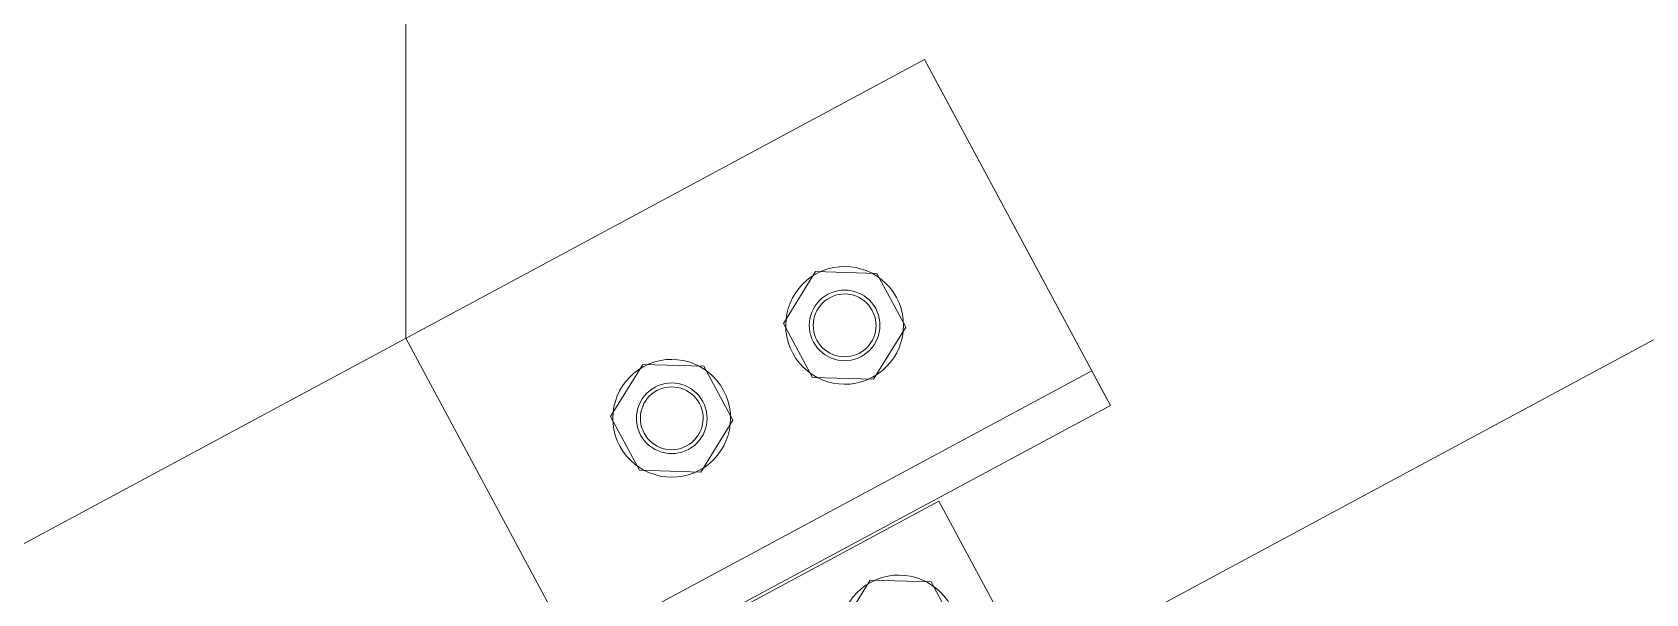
# Model space of a CAD drawing. Header units: millimetres. Extents: x -6949 to 305728, y -55091 to 76684.
# Drawn here: x 21614.3 to 22025.4, y 11586.4 to 11729.4 of the extents above; entities that cross this region are included whole.
import ezdxf

# ---------------------------------------------------------------- set-up
doc = ezdxf.new("R2010")
doc.units = ezdxf.units.MM
doc.layers.add('A-DETL', color=7, linetype='Continuous', lineweight=18, true_color=0x00a600)
doc.layers.add('S-FSTN', color=7, linetype='Continuous', lineweight=18)

msp = doc.modelspace()

# ---------------------------------------------------------------- linework, layer by layer
at = {"layer": 'A-DETL'}
msp.add_line((18750.0006, 9890.0003), (22500.0007, 11905.0003), dxfattribs=at)
at = {"layer": 'S-FSTN'}
for p, q in [((21709.5584, 11810.0003), (21709.5584, 11651.4606)), ((21841.6912, 11722.46), (21577.4255, 11580.4612)), ((21841.6912, 11722.46), (21577.4255, 11580.4612)), ((21577.4255, 11580.4612), (21841.6912, 11722.46)), ((21841.6912, 11722.46), (21844.5312, 11717.1747)), ((21841.6912, 11722.46), (21889.0241, 11634.3714)), ((21844.5312, 11717.1747), (21841.6912, 11722.46)), ((21844.5312, 11717.1747), (21878.6109, 11653.7509)), ((21813.9342, 11668.4823), (21805.7307, 11655.2252)), ((21813.9342, 11668.4823), (21805.7307, 11655.2252)), ((21829.5169, 11668.0063), (21813.9342, 11668.4823)), ((21829.5169, 11668.0063), (21813.9342, 11668.4823)), ((21836.8961, 11654.2733), (21829.5169, 11668.0063)), ((21836.8961, 11654.2733), (21829.5169, 11668.0063)), ((21805.7307, 11655.2252), (21813.1099, 11641.4922)), ((21805.7307, 11655.2252), (21813.1099, 11641.4922)), ((21828.6926, 11641.0162), (21836.8961, 11654.2733)), ((21828.6926, 11641.0162), (21836.8961, 11654.2733)), ((21709.5584, 11651.4606), (21852.3145, 11385.7855)), ((21878.6109, 11653.7509), (21884.2909, 11643.1803)), ((21884.2909, 11643.1803), (21878.6109, 11653.7509)), ((21620.0252, 11501.1815), (21884.2909, 11643.1803)), ((21884.2909, 11643.1803), (21620.0252, 11501.1815)), ((21769.8899, 11644.8158), (21761.6864, 11631.5587)), ((21769.8899, 11644.8158), (21761.6864, 11631.5587)), ((21785.4727, 11644.3399), (21769.8899, 11644.8158)), ((21785.4727, 11644.3399), (21769.8899, 11644.8158)), ((21792.8519, 11630.6069), (21785.4727, 11644.3399)), ((21792.8519, 11630.6069), (21785.4727, 11644.3399)), ((21884.2909, 11643.1803), (21887.1308, 11637.895)), ((21887.1308, 11637.895), (21884.2909, 11643.1803)), ((21813.1099, 11641.4922), (21828.6926, 11641.0162)), ((21813.1099, 11641.4922), (21828.6926, 11641.0162)), ((21887.1308, 11637.895), (21889.0241, 11634.3714)), ((21889.0241, 11634.3714), (21624.7585, 11492.3727)), ((21624.7585, 11492.3727), (21889.0241, 11634.3714)), ((21761.6864, 11631.5587), (21769.0656, 11617.8257)), ((21761.6864, 11631.5587), (21769.0656, 11617.8257)), ((21784.6483, 11617.3498), (21792.8519, 11630.6069)), ((21784.6483, 11617.3498), (21792.8519, 11630.6069)), ((21769.0656, 11617.8257), (21784.6483, 11617.3498)), ((21769.0656, 11617.8257), (21784.6483, 11617.3498)), ((21845.3585, 11610.0003), (21651.5637, 11505.8678)), ((21845.3585, 11610.0003), (21651.5637, 11505.8678)), ((21845.3585, 11610.0003), (21757.27, 11562.6673)), ((21845.3585, 11610.0003), (21757.27, 11562.6673)), ((21892.6915, 11521.9117), (21845.3585, 11610.0003)), ((21892.6915, 11521.9117), (21845.3585, 11610.0003)), ((21892.6915, 11521.9117), (21845.3585, 11610.0003)), ((21892.6915, 11521.9117), (21845.3585, 11610.0003)), ((21827.7904, 11589.8779), (21819.5869, 11576.6208)), ((21827.7904, 11589.8779), (21819.5869, 11576.6208)), ((21843.3732, 11589.402), (21827.7904, 11589.8779)), ((21843.3732, 11589.402), (21827.7904, 11589.8779)), ((21850.7524, 11575.669), (21843.3732, 11589.402)), ((21850.7524, 11575.669), (21843.3732, 11589.402))]:
    msp.add_line(p, q, dxfattribs=at)
for centre, radius, start, end in [((21821.3134, 11654.7492), 15, 28.250619, 208.250619), ((21821.3134, 11654.7492), 15, 28.250619, 208.250619), ((21821.3134, 11654.7492), 9.001, 28.250619, 208.250619), ((21821.3134, 11654.7492), 9.001, 28.250619, 208.250619), ((21821.3134, 11654.7492), 9.001, 28.250619, 208.250619), ((21821.3134, 11654.7492), 8, 28.250619, 208.250619), ((21821.3134, 11654.7492), 8, 28.250619, 208.250619), ((21821.3134, 11654.7492), 15, 208.250619, 28.250619), ((21821.3134, 11654.7492), 15, 208.250619, 28.250619), ((21821.3134, 11654.7492), 9.001, 208.250619, 28.250619), ((21821.3134, 11654.7492), 9.001, 208.250619, 28.250619), ((21821.3134, 11654.7492), 9.001, 208.250619, 28.250619), ((21821.3134, 11654.7492), 8, 208.250619, 28.250619), ((21821.3134, 11654.7492), 8, 208.250619, 28.250619), ((21777.2691, 11631.0828), 15, 28.250619, 208.250619), ((21777.2691, 11631.0828), 15, 28.250619, 208.250619), ((21777.2691, 11631.0828), 15, 208.250619, 28.250619), ((21777.2691, 11631.0828), 15, 208.250619, 28.250619), ((21777.2691, 11631.0828), 9.001, 28.250619, 208.250619), ((21777.2691, 11631.0828), 9.001, 28.250619, 208.250619), ((21777.2691, 11631.0828), 9.001, 28.250619, 208.250619), ((21777.2691, 11631.0828), 8, 28.250619, 208.250619), ((21777.2691, 11631.0828), 8, 28.250619, 208.250619), ((21777.2691, 11631.0828), 9.001, 208.250619, 28.250619), ((21777.2691, 11631.0828), 9.001, 208.250619, 28.250619), ((21777.2691, 11631.0828), 9.001, 208.250619, 28.250619), ((21777.2691, 11631.0828), 8, 208.250619, 28.250619), ((21777.2691, 11631.0828), 8, 208.250619, 28.250619), ((21835.1696, 11576.1449), 15, 28.250619, 208.250619), ((21835.1696, 11576.1449), 15, 28.250619, 208.250619)]:
    msp.add_arc(centre, radius, start, end, dxfattribs=at)

doc.saveas('drawing.dxf')
